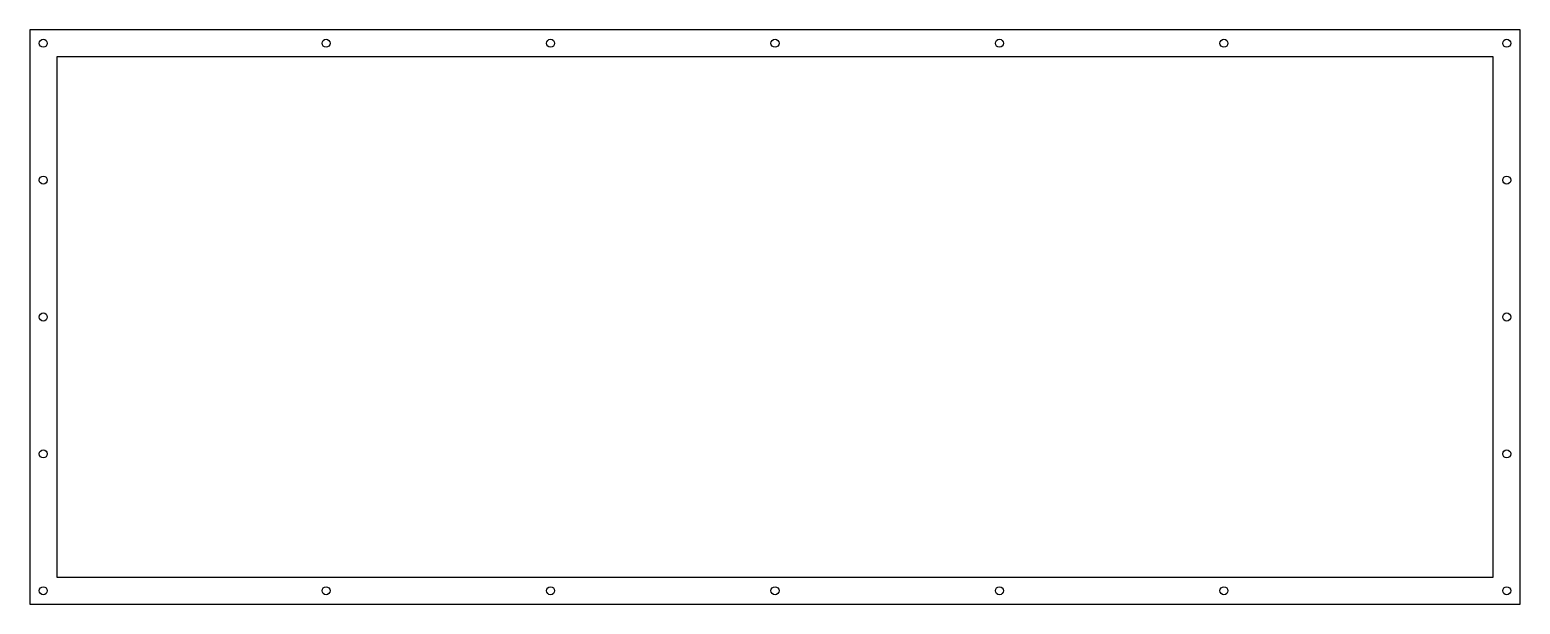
# Model space of a CAD drawing. Header units: millimetres. Extents: x -830 to 830, y -320 to 320.
import ezdxf

# ---------------------------------------------------------------- set-up
doc = ezdxf.new("R2010")
doc.units = ezdxf.units.MM

msp = doc.modelspace()

# ---------------------------------------------------------------- linework, layer by layer
at = {"color": 7, "linetype": 'Continuous', "lineweight": 25}
for centre in [(-815, 305), (-500, 305), (-250, 305), (0, 305), (250, 305), (500, 305), (815, 305), (-815, 152.5), (815, 152.5), (-815, 0), (815, 0), (-815, -152.5), (815, -152.5), (-815, -305), (-500, -305), (-250, -305), (0, -305), (250, -305), (500, -305), (815, -305)]:
    msp.add_circle(centre, 4.5, dxfattribs=at)
at = {"layer": 'HEALED_HOLE'}
msp.add_lwpolyline([(800, -290), (800, 290), (-800, 290), (-800, -290)], close=True, dxfattribs=at)
at = {"layer": 'OuterContour'}
msp.add_lwpolyline([(830, -320), (830, 320), (-830, 320), (-830, -320)], close=True, dxfattribs=at)

doc.saveas('drawing.dxf')
